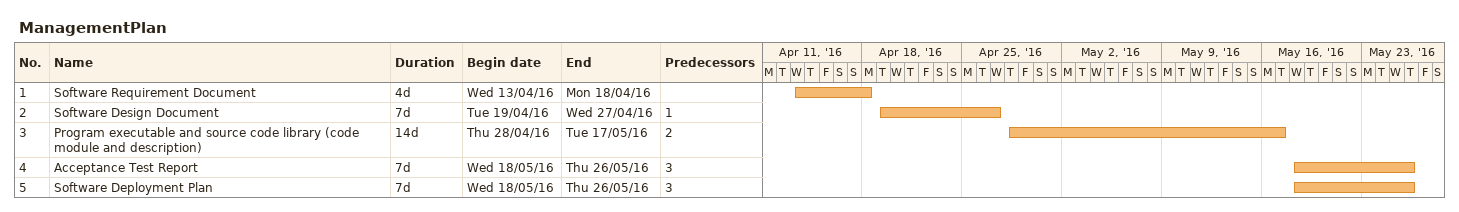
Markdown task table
ManagementPlan

| ID | Task | Duration | Start | Finish | Predecessors |
|---|---|---|---|---|---|
| 1 | Software Requirement Document | 4d | 2016-04-13 | 2016-04-18 |  |
| 2 | Software Design Document | 7d | 2016-04-19 | 2016-04-27 | 1 |
| 3 | Program executable and source code library (code module and description) | 14d | 2016-04-28 | 2016-05-17 | 2 |
| 4 | Acceptance Test Report | 7d | 2016-05-18 | 2016-05-26 | 3 |
| 5 | Software Deployment Plan | 7d | 2016-05-18 | 2016-05-26 | 3 |
